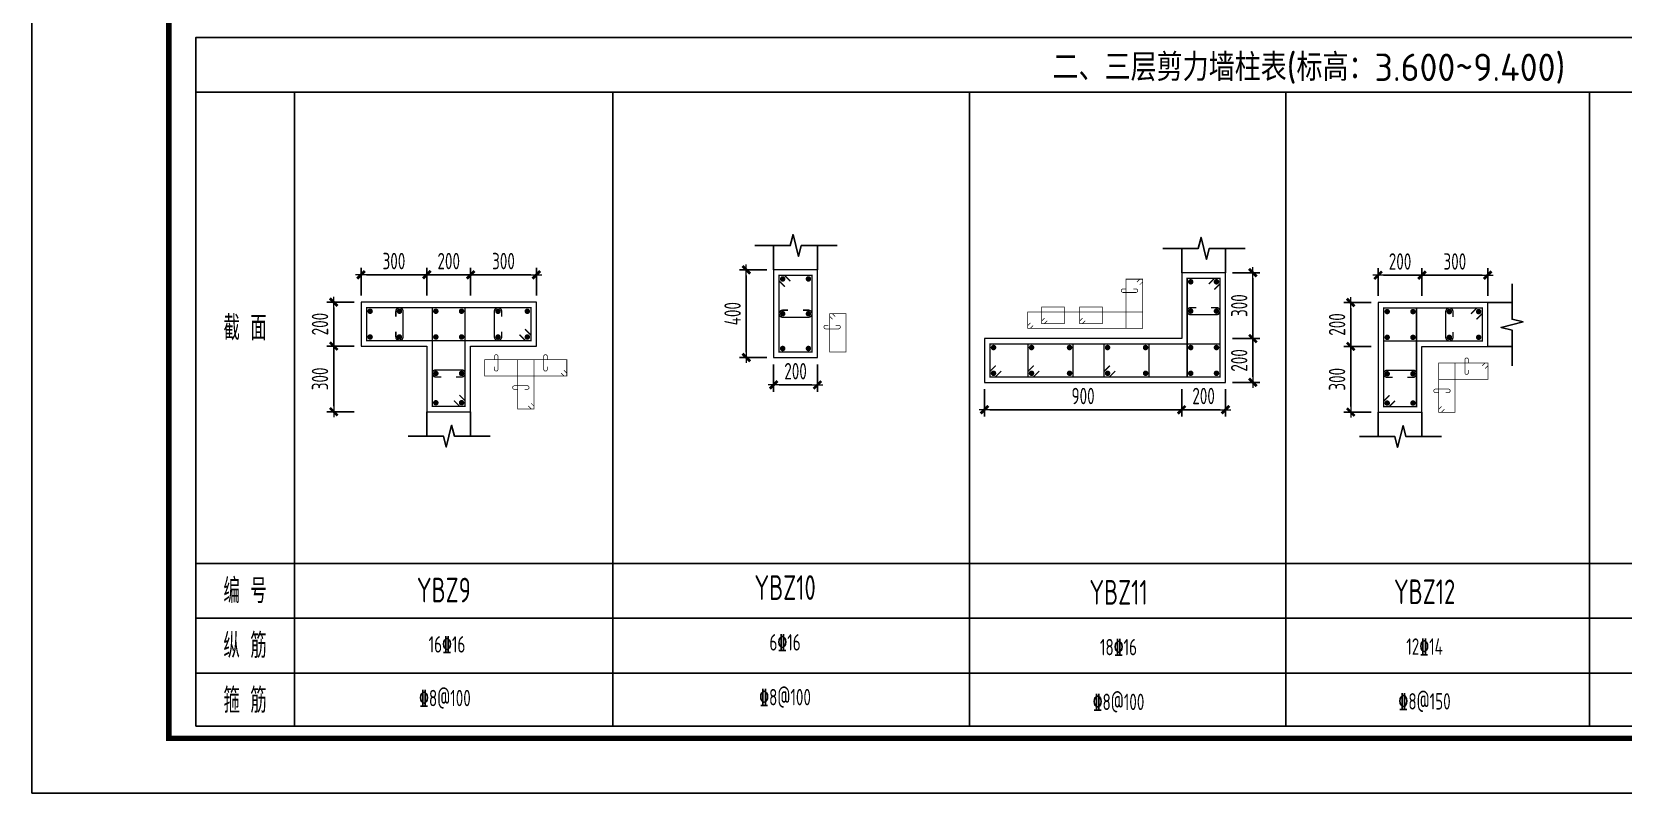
# Model space of a CAD drawing. Extents: x 580289 to 1106878, y -144605 to 78052.
# Drawn here: x 748202 to 777254, y 17860 to 31757 of the extents above; entities that cross this region are included whole.
import ezdxf
from ezdxf.enums import TextEntityAlignment as Align

# ---------------------------------------------------------------- set-up
doc = ezdxf.new("R2010")
doc.units = 0
doc.header["$LTSCALE"] = 100
doc.layers.get('0').update_dxf_attribs({"linetype": 'CONTINUOUS'})
doc.layers.get('Defpoints').update_dxf_attribs({"linetype": 'CONTINUOUS'})
for name, color, linetype, lineweight in [('REIN', 6, 'CONTINUOUS', 18), ('Z-柱大样外框', 7, 'CONTINUOUS', 18), ('Z-详图标注', 3, 'CONTINUOUS', 18)]:
    doc.layers.add(name, color=color, linetype=linetype, lineweight=lineweight)
for name, color, linetype in [('TAB', 7, 'CONTINUOUS'), ('TEXT', 2, 'CONTINUOUS'), ('THIN', 7, 'CONTINUOUS'), ('T图框', 7, 'CONTINUOUS'), ('图框', 254, 'CONTINUOUS')]:
    doc.layers.add(name, color=color, linetype=linetype)
doc.styles.get("Standard").update_dxf_attribs({"font": 'tssdeng.shx', "width": 0.7, "bigfont": 'tssdchn.shx'})
doc.styles.add('TCCAD_Dimension', font='Tssdeng.shx', dxfattribs={"width": 0.7, "bigfont": 'tssdchn.shx'})
doc.dimstyles.new('TCCAD_25_100', dxfattribs={"dimtxt": 300, "dimasz": 100, "dimexe": 125, "dimexo": 125, "dimgap": 100, "dimtad": 1, "dimdec": 0, "dimlfac": 0.25, "dimzin": 0, "dimdsep": 46, "dimtxsty": 'TCCAD_Dimension', "dimblk": '_TCDBK25_100', "dimcen": 0, "dimclrt": 7, "dimadec": 0, "dimazin": 0, "dimtfac": 1, "dimtdec": 0, "dimtix": 1, "dimtmove": 2, "dimatfit": 3, "dimfxl": 1, "dimtolj": 1, "dimtzin": 0, "dimarcsym": 0})

# ---------------------------------------------------------------- blocks, each defined once
blk = doc.blocks.new('_TCDBK25_100')
blk.add_line((-1, 0), (1, 0))
at = {"const_width": 0.5}
blk.add_lwpolyline([(-0.7, -0.7), (0.7, 0.7)], dxfattribs=at)
blk = doc.blocks.new('*D689')
at = {"layer": 'Defpoints', "color": 0}
for p in [(756213, 27322), (756213, 26822), (757413, 26822)]:
    blk.add_point(p, dxfattribs=at)
at = {"layer": 'Z-详图标注', "color": 0, "lineweight": -2}
for p, q in [((756213, 26947), (756213, 27447)), ((757313, 27322), (756313, 27322)), ((757413, 26947), (757413, 27447))]:
    blk.add_line(p, q, dxfattribs=at)
at = {"layer": 'Z-详图标注', "color": 0, "lineweight": -2, "xscale": 100, "yscale": 100, "zscale": 100, "rotation": 180}
blk.add_blockref('_TCDBK25_100', (756213, 27322), dxfattribs=at)
at = {"layer": 'Z-详图标注', "color": 0, "lineweight": -2, "xscale": 100, "yscale": 100, "zscale": 100}
blk.add_blockref('_TCDBK25_100', (757413, 27322), dxfattribs=at)
at = {"layer": 'Z-详图标注', "color": 7, "insert": (756813, 27572), "char_height": 300, "attachment_point": 5, "style": 'TCCAD_Dimension'}
blk.add_mtext('\\A1;300', dxfattribs=at)
blk = doc.blocks.new('*D690')
at = {"layer": 'Defpoints', "color": 0}
for p in [(755413, 27322), (755413, 26822), (756213, 26822)]:
    blk.add_point(p, dxfattribs=at)
at = {"layer": 'Z-详图标注', "color": 0, "lineweight": -2}
for p, q in [((755413, 26947), (755413, 27447)), ((756113, 27322), (755513, 27322)), ((756213, 26947), (756213, 27447))]:
    blk.add_line(p, q, dxfattribs=at)
at = {"layer": 'Z-详图标注', "color": 0, "lineweight": -2, "xscale": 100, "yscale": 100, "zscale": 100, "rotation": 180}
blk.add_blockref('_TCDBK25_100', (755413, 27322), dxfattribs=at)
at = {"layer": 'Z-详图标注', "color": 0, "lineweight": -2, "xscale": 100, "yscale": 100, "zscale": 100}
blk.add_blockref('_TCDBK25_100', (756213, 27322), dxfattribs=at)
at = {"layer": 'Z-详图标注', "color": 7, "insert": (755813, 27572), "char_height": 300, "attachment_point": 5, "style": 'TCCAD_Dimension'}
blk.add_mtext('\\A1;200', dxfattribs=at)
blk = doc.blocks.new('*D691')
at = {"layer": 'Defpoints', "color": 0}
for p in [(754213, 27322), (754213, 26822), (755413, 26822)]:
    blk.add_point(p, dxfattribs=at)
at = {"layer": 'Z-详图标注', "color": 0, "lineweight": -2}
for p, q in [((754213, 26947), (754213, 27447)), ((755313, 27322), (754313, 27322)), ((755413, 26947), (755413, 27447))]:
    blk.add_line(p, q, dxfattribs=at)
at = {"layer": 'Z-详图标注', "color": 0, "lineweight": -2, "xscale": 100, "yscale": 100, "zscale": 100, "rotation": 180}
blk.add_blockref('_TCDBK25_100', (754213, 27322), dxfattribs=at)
at = {"layer": 'Z-详图标注', "color": 0, "lineweight": -2, "xscale": 100, "yscale": 100, "zscale": 100}
blk.add_blockref('_TCDBK25_100', (755413, 27322), dxfattribs=at)
at = {"layer": 'Z-详图标注', "color": 7, "insert": (754813, 27572), "char_height": 300, "attachment_point": 5, "style": 'TCCAD_Dimension'}
blk.add_mtext('\\A1;300', dxfattribs=at)
blk = doc.blocks.new('*D692')
at = {"layer": 'Defpoints', "color": 0}
for p in [(754213, 26822), (753713, 26022), (754213, 26022)]:
    blk.add_point(p, dxfattribs=at)
at = {"layer": 'Z-详图标注', "color": 0, "lineweight": -2}
for p, q in [((754088, 26822), (753588, 26822)), ((753713, 26722), (753713, 26122)), ((754088, 26022), (753588, 26022))]:
    blk.add_line(p, q, dxfattribs=at)
at = {"layer": 'Z-详图标注', "color": 0, "lineweight": -2, "xscale": 100, "yscale": 100, "zscale": 100}
for p, rotation in [((753713, 26822), 90), ((753713, 26022), 270)]:
    blk.add_blockref('_TCDBK25_100', p, dxfattribs=dict(at, rotation=rotation))
at = {"layer": 'Z-详图标注', "color": 7, "insert": (753463, 26422), "char_height": 300, "attachment_point": 5, "rotation": 90, "style": 'TCCAD_Dimension'}
blk.add_mtext('\\A1;200', dxfattribs=at)
blk = doc.blocks.new('*D693')
at = {"layer": 'Defpoints', "color": 0}
for p in [(754213, 26022), (753713, 24822), (754213, 24822)]:
    blk.add_point(p, dxfattribs=at)
at = {"layer": 'Z-详图标注', "color": 0, "lineweight": -2}
for p, q in [((754088, 26022), (753588, 26022)), ((753713, 25922), (753713, 24922)), ((754088, 24822), (753588, 24822))]:
    blk.add_line(p, q, dxfattribs=at)
at = {"layer": 'Z-详图标注', "color": 0, "lineweight": -2, "xscale": 100, "yscale": 100, "zscale": 100}
for p, rotation in [((753713, 26022), 90), ((753713, 24822), 270)]:
    blk.add_blockref('_TCDBK25_100', p, dxfattribs=dict(at, rotation=rotation))
at = {"layer": 'Z-详图标注', "color": 7, "insert": (753463, 25422), "char_height": 300, "attachment_point": 5, "rotation": 90, "style": 'TCCAD_Dimension'}
blk.add_mtext('\\A1;300', dxfattribs=at)
blk = doc.blocks.new('*D694')
at = {"layer": 'Defpoints', "color": 0}
for p in [(761745, 25812), (762545, 25812), (762545, 25312)]:
    blk.add_point(p, dxfattribs=at)
at = {"layer": 'Z-详图标注', "color": 0, "lineweight": -2}
for p, q in [((761745, 25687), (761745, 25187)), ((762545, 25687), (762545, 25187)), ((761845, 25312), (762445, 25312))]:
    blk.add_line(p, q, dxfattribs=at)
at = {"layer": 'Z-详图标注', "color": 0, "lineweight": -2, "xscale": 100, "yscale": 100, "zscale": 100, "rotation": 180}
blk.add_blockref('_TCDBK25_100', (761745, 25312), dxfattribs=at)
at = {"layer": 'Z-详图标注', "color": 0, "lineweight": -2, "xscale": 100, "yscale": 100, "zscale": 100}
blk.add_blockref('_TCDBK25_100', (762545, 25312), dxfattribs=at)
at = {"layer": 'Z-详图标注', "color": 7, "insert": (762145, 25562), "char_height": 300, "attachment_point": 5, "style": 'TCCAD_Dimension'}
blk.add_mtext('\\A1;200', dxfattribs=at)
blk = doc.blocks.new('*D695')
at = {"layer": 'Defpoints', "color": 0}
for p in [(761245, 27412), (761745, 27412), (761745, 25812)]:
    blk.add_point(p, dxfattribs=at)
at = {"layer": 'Z-详图标注', "color": 0, "lineweight": -2}
for p, q in [((761620, 27412), (761120, 27412)), ((761245, 25912), (761245, 27312)), ((761620, 25812), (761120, 25812))]:
    blk.add_line(p, q, dxfattribs=at)
at = {"layer": 'Z-详图标注', "color": 0, "lineweight": -2, "xscale": 100, "yscale": 100, "zscale": 100}
for p, rotation in [((761245, 27412), 90), ((761245, 25812), 270)]:
    blk.add_blockref('_TCDBK25_100', p, dxfattribs=dict(at, rotation=rotation))
at = {"layer": 'Z-详图标注', "color": 7, "insert": (760995, 26612), "char_height": 300, "attachment_point": 5, "rotation": 90, "style": 'TCCAD_Dimension'}
blk.add_mtext('\\A1;400', dxfattribs=at)
blk = doc.blocks.new('*D696')
at = {"layer": 'Defpoints', "color": 0}
for p in [(765594, 25359), (769194, 25359), (769194, 24859)]:
    blk.add_point(p, dxfattribs=at)
at = {"layer": 'Z-详图标注', "color": 0, "lineweight": -2}
for p, q in [((765594, 25234), (765594, 24734)), ((769194, 25234), (769194, 24734)), ((765694, 24859), (769094, 24859))]:
    blk.add_line(p, q, dxfattribs=at)
at = {"layer": 'Z-详图标注', "color": 0, "lineweight": -2, "xscale": 100, "yscale": 100, "zscale": 100, "rotation": 180}
blk.add_blockref('_TCDBK25_100', (765594, 24859), dxfattribs=at)
at = {"layer": 'Z-详图标注', "color": 0, "lineweight": -2, "xscale": 100, "yscale": 100, "zscale": 100}
blk.add_blockref('_TCDBK25_100', (769194, 24859), dxfattribs=at)
at = {"layer": 'Z-详图标注', "color": 7, "insert": (767394, 25109), "char_height": 300, "attachment_point": 5, "style": 'TCCAD_Dimension'}
blk.add_mtext('\\A1;900', dxfattribs=at)
blk = doc.blocks.new('*D697')
at = {"layer": 'Defpoints', "color": 0}
for p in [(769194, 25359), (769994, 25359), (769994, 24859)]:
    blk.add_point(p, dxfattribs=at)
at = {"layer": 'Z-详图标注', "color": 0, "lineweight": -2}
for p, q in [((769194, 25234), (769194, 24734)), ((769994, 25234), (769994, 24734)), ((769294, 24859), (769894, 24859))]:
    blk.add_line(p, q, dxfattribs=at)
at = {"layer": 'Z-详图标注', "color": 0, "lineweight": -2, "xscale": 100, "yscale": 100, "zscale": 100, "rotation": 180}
blk.add_blockref('_TCDBK25_100', (769194, 24859), dxfattribs=at)
at = {"layer": 'Z-详图标注', "color": 0, "lineweight": -2, "xscale": 100, "yscale": 100, "zscale": 100}
blk.add_blockref('_TCDBK25_100', (769994, 24859), dxfattribs=at)
at = {"layer": 'Z-详图标注', "color": 7, "insert": (769594, 25109), "char_height": 300, "attachment_point": 5, "style": 'TCCAD_Dimension'}
blk.add_mtext('\\A1;200', dxfattribs=at)
blk = doc.blocks.new('*D698')
at = {"layer": 'Defpoints', "color": 0}
for p in [(769994, 26159), (770494, 26159), (769994, 25359)]:
    blk.add_point(p, dxfattribs=at)
at = {"layer": 'Z-详图标注', "color": 0, "lineweight": -2}
for p, q in [((770119, 26159), (770619, 26159)), ((770494, 25459), (770494, 26059)), ((770119, 25359), (770619, 25359))]:
    blk.add_line(p, q, dxfattribs=at)
at = {"layer": 'Z-详图标注', "color": 0, "lineweight": -2, "xscale": 100, "yscale": 100, "zscale": 100}
for p, rotation in [((770494, 26159), 90), ((770494, 25359), 270)]:
    blk.add_blockref('_TCDBK25_100', p, dxfattribs=dict(at, rotation=rotation))
at = {"layer": 'Z-详图标注', "color": 7, "insert": (770244, 25759), "char_height": 300, "attachment_point": 5, "rotation": 90, "style": 'TCCAD_Dimension'}
blk.add_mtext('\\A1;200', dxfattribs=at)
blk = doc.blocks.new('*D699')
at = {"layer": 'Defpoints', "color": 0}
for p in [(769994, 27359), (770494, 27359), (769994, 26159)]:
    blk.add_point(p, dxfattribs=at)
at = {"layer": 'Z-详图标注', "color": 0, "lineweight": -2}
for p, q in [((770119, 27359), (770619, 27359)), ((770494, 26259), (770494, 27259)), ((770119, 26159), (770619, 26159))]:
    blk.add_line(p, q, dxfattribs=at)
at = {"layer": 'Z-详图标注', "color": 0, "lineweight": -2, "xscale": 100, "yscale": 100, "zscale": 100}
for p, rotation in [((770494, 27359), 90), ((770494, 26159), 270)]:
    blk.add_blockref('_TCDBK25_100', p, dxfattribs=dict(at, rotation=rotation))
at = {"layer": 'Z-详图标注', "color": 7, "insert": (770244, 26759), "char_height": 300, "attachment_point": 5, "rotation": 90, "style": 'TCCAD_Dimension'}
blk.add_mtext('\\A1;300', dxfattribs=at)
blk = doc.blocks.new('*D700')
at = {"layer": 'Defpoints', "color": 0}
for p in [(773581, 27315), (773581, 26815), (774781, 26815)]:
    blk.add_point(p, dxfattribs=at)
at = {"layer": 'Z-详图标注', "color": 0, "lineweight": -2}
for p, q in [((773581, 26940), (773581, 27440)), ((774681, 27315), (773681, 27315)), ((774781, 26940), (774781, 27440))]:
    blk.add_line(p, q, dxfattribs=at)
at = {"layer": 'Z-详图标注', "color": 0, "lineweight": -2, "xscale": 100, "yscale": 100, "zscale": 100, "rotation": 180}
blk.add_blockref('_TCDBK25_100', (773581, 27315), dxfattribs=at)
at = {"layer": 'Z-详图标注', "color": 0, "lineweight": -2, "xscale": 100, "yscale": 100, "zscale": 100}
blk.add_blockref('_TCDBK25_100', (774781, 27315), dxfattribs=at)
at = {"layer": 'Z-详图标注', "color": 7, "insert": (774181, 27565), "char_height": 300, "attachment_point": 5, "style": 'TCCAD_Dimension'}
blk.add_mtext('\\A1;300', dxfattribs=at)
blk = doc.blocks.new('*D701')
at = {"layer": 'Defpoints', "color": 0}
for p in [(772781, 27315), (772781, 26815), (773581, 26815)]:
    blk.add_point(p, dxfattribs=at)
at = {"layer": 'Z-详图标注', "color": 0, "lineweight": -2}
for p, q in [((772781, 26940), (772781, 27440)), ((773481, 27315), (772881, 27315)), ((773581, 26940), (773581, 27440))]:
    blk.add_line(p, q, dxfattribs=at)
at = {"layer": 'Z-详图标注', "color": 0, "lineweight": -2, "xscale": 100, "yscale": 100, "zscale": 100, "rotation": 180}
blk.add_blockref('_TCDBK25_100', (772781, 27315), dxfattribs=at)
at = {"layer": 'Z-详图标注', "color": 0, "lineweight": -2, "xscale": 100, "yscale": 100, "zscale": 100}
blk.add_blockref('_TCDBK25_100', (773581, 27315), dxfattribs=at)
at = {"layer": 'Z-详图标注', "color": 7, "insert": (773181, 27565), "char_height": 300, "attachment_point": 5, "style": 'TCCAD_Dimension'}
blk.add_mtext('\\A1;200', dxfattribs=at)
blk = doc.blocks.new('*D702')
at = {"layer": 'Defpoints', "color": 0}
for p in [(772781, 26815), (772281, 26015), (772781, 26015)]:
    blk.add_point(p, dxfattribs=at)
at = {"layer": 'Z-详图标注', "color": 0, "lineweight": -2}
for p, q in [((772656, 26815), (772156, 26815)), ((772281, 26715), (772281, 26115)), ((772656, 26015), (772156, 26015))]:
    blk.add_line(p, q, dxfattribs=at)
at = {"layer": 'Z-详图标注', "color": 0, "lineweight": -2, "xscale": 100, "yscale": 100, "zscale": 100}
for p, rotation in [((772281, 26815), 90), ((772281, 26015), 270)]:
    blk.add_blockref('_TCDBK25_100', p, dxfattribs=dict(at, rotation=rotation))
at = {"layer": 'Z-详图标注', "color": 7, "insert": (772031, 26415), "char_height": 300, "attachment_point": 5, "rotation": 90, "style": 'TCCAD_Dimension'}
blk.add_mtext('\\A1;200', dxfattribs=at)
blk = doc.blocks.new('*D703')
at = {"layer": 'Defpoints', "color": 0}
for p in [(772781, 26015), (772281, 24815), (772781, 24815)]:
    blk.add_point(p, dxfattribs=at)
at = {"layer": 'Z-详图标注', "color": 0, "lineweight": -2}
for p, q in [((772656, 26015), (772156, 26015)), ((772281, 25915), (772281, 24915)), ((772656, 24815), (772156, 24815))]:
    blk.add_line(p, q, dxfattribs=at)
at = {"layer": 'Z-详图标注', "color": 0, "lineweight": -2, "xscale": 100, "yscale": 100, "zscale": 100}
for p, rotation in [((772281, 26015), 90), ((772281, 24815), 270)]:
    blk.add_blockref('_TCDBK25_100', p, dxfattribs=dict(at, rotation=rotation))
at = {"layer": 'Z-详图标注', "color": 7, "insert": (772031, 25415), "char_height": 300, "attachment_point": 5, "rotation": 90, "style": 'TCCAD_Dimension'}
blk.add_mtext('\\A1;300', dxfattribs=at)
blk = doc.blocks.new('A$C72C84CBD')
at = {"layer": '图框', "color": 0}
for points in [[(0, 0), (0, 59400), (84100, 59400), (84100, 0)], [(0, 0), (84100, 0), (84100, 59400), (0, 59400)]]:
    blk.add_lwpolyline(points, close=True, dxfattribs=at)
at = {"layer": '图框', "color": 0, "const_width": 100}
blk.add_lwpolyline([(2500, 1000), (83100, 1000), (83100, 58400), (2500, 58400)], close=True, dxfattribs=at)
blk = doc.blocks.new('图框')
at = {"layer": 'T图框', "color": 4}
blk.add_blockref('A$C72C84CBD', (602717, 102744), dxfattribs=at)

msp = doc.modelspace()

# ---------------------------------------------------------------- linework, layer by layer
at = {"layer": 'REIN', "color": 210}
for points, const_width in [([(761951, 27105.5), (761844.9, 27211.5), (761844.9, 27311.5), (762444.9, 27311.5), (762444.9, 25911.5), (761844.9, 25911.5), (761844.9, 27311.5), (761944.9, 27311.5), (762051, 27205.5)], 25), ([(768377.5, 27189), (768430.5, 27242), (768480.5, 27242), (768480.5, 26342), (768180.5, 26342), (768180.5, 27242), (768480.5, 27242), (768480.5, 27192), (768427.5, 27139)], 12.5), ([(769688.1, 27152.8), (769794.2, 27258.9), (769894.2, 27258.9), (769894.2, 25458.9), (769294.2, 25458.9), (769294.2, 27258.9), (769894.2, 27258.9), (769894.2, 27158.9), (769788.1, 27052.8)], 25), ([(757206.7, 26327.6), (757312.8, 26221.5), (757312.8, 26121.5), (754312.8, 26121.5), (754312.8, 26721.5), (757312.8, 26721.5), (757312.8, 26121.5), (757212.8, 26121.5), (757106.7, 26227.6)], 25), ([(756006.7, 25127.6), (756112.8, 25021.5), (756112.8, 24921.5), (755512.8, 24921.5), (755512.8, 26721.5), (756112.8, 26721.5), (756112.8, 24921.5), (756012.8, 24921.5), (755906.7, 25027.6)], 25), ([(762821.1, 26508.7), (762768.1, 26561.7), (762768.1, 26611.7), (763068.1, 26611.7), (763068.1, 25911.7), (762768.1, 25911.7), (762768.1, 26611.7), (762818.1, 26611.7), (762871.1, 26558.7)], 12.5), ([(766483.6, 26395), (766430.5, 26342), (766380.5, 26342), (766380.5, 26642), (768480.5, 26642), (768480.5, 26342), (766380.5, 26342), (766380.5, 26392), (766433.6, 26445)], 12.5), ([(773087.4, 25021.3), (772981.3, 24915.2), (772881.3, 24915.2), (772881.3, 26715.2), (773481.3, 26715.2), (773481.3, 24915.2), (772881.3, 24915.2), (772881.3, 25015.2), (772987.4, 25121.3)], 25), ([(774475.2, 26609.1), (774581.3, 26715.2), (774681.3, 26715.2), (774681.3, 26115.2), (772881.3, 26115.2), (772881.3, 26715.2), (774681.3, 26715.2), (774681.3, 26615.2), (774575.2, 26509.1)], 25), ([(765900.3, 25565), (765794.2, 25458.9), (765694.2, 25458.9), (765694.2, 26058.9), (769894.2, 26058.9), (769894.2, 25458.9), (765694.2, 25458.9), (765694.2, 25558.9), (765800.3, 25665)], 25), ([(757916.2, 25577.9), (757969.2, 25524.8), (757969.2, 25474.8), (756469.2, 25474.8), (756469.2, 25774.8), (757969.2, 25774.8), (757969.2, 25474.8), (757919.2, 25474.8), (757866.2, 25527.9)], 12.5), ([(757316.2, 24977.9), (757369.2, 24924.8), (757369.2, 24874.8), (757069.2, 24874.8), (757069.2, 25774.8), (757369.2, 25774.8), (757369.2, 24874.8), (757319.2, 24874.8), (757266.2, 24927.9)], 12.5), ([(773988.6, 24867.2), (773935.6, 24814.2), (773885.6, 24814.2), (773885.6, 25714.2), (774185.6, 25714.2), (774185.6, 24814.2), (773885.6, 24814.2), (773885.6, 24864.2), (773938.6, 24917.2)], 12.5), ([(774682.6, 25661.2), (774735.6, 25714.2), (774785.6, 25714.2), (774785.6, 25414.2), (773885.6, 25414.2), (773885.6, 25714.2), (774785.6, 25714.2), (774785.6, 25664.2), (774732.6, 25611.2)], 12.5)]:
    msp.add_lwpolyline(points, dxfattribs=dict(at, const_width=const_width))
at = {"layer": 'REIN', "color": 6, "const_width": 50}
for points in [[(761884.9, 27246.5, 1), (761934.9, 27246.5, 1)], [(762354.9, 27246.5, 1), (762404.9, 27246.5, 1)], [(769334.2, 27193.9, 1), (769384.2, 27193.9, 1)], [(769804.2, 27193.9, 1), (769854.2, 27193.9, 1)], [(754352.8, 26656.5, 1), (754402.8, 26656.5, 1)], [(754887.8, 26656.5, 1), (754937.8, 26656.5, 1)], [(755552.8, 26656.5, 1), (755602.8, 26656.5, 1)], [(756022.8, 26656.5, 1), (756072.8, 26656.5, 1)], [(756687.8, 26656.5, 1), (756737.8, 26656.5, 1)], [(757222.8, 26656.5, 1), (757272.8, 26656.5, 1)], [(761884.9, 26611.5, 1), (761934.9, 26611.5, 1)], [(762354.9, 26611.5, 1), (762404.9, 26611.5, 1)], [(769334.2, 26658.9, 1), (769384.2, 26658.9, 1)], [(769804.2, 26658.9, 1), (769854.2, 26658.9, 1)], [(772921.3, 26650.2, 1), (772971.3, 26650.2, 1)], [(773391.3, 26650.2, 1), (773441.3, 26650.2, 1)], [(774056.3, 26650.2, 1), (774106.3, 26650.2, 1)], [(774591.3, 26650.2, 1), (774641.3, 26650.2, 1)], [(754352.8, 26186.5, 1), (754402.8, 26186.5, 1)], [(754887.8, 26186.5, 1), (754937.8, 26186.5, 1)], [(755552.8, 26186.5, 1), (755602.8, 26186.5, 1)], [(756022.8, 26186.5, 1), (756072.8, 26186.5, 1)], [(756687.8, 26186.5, 1), (756737.8, 26186.5, 1)], [(757222.8, 26186.5, 1), (757272.8, 26186.5, 1)], [(772921.3, 26180.2, 1), (772971.3, 26180.2, 1)], [(773391.3, 26180.2, 1), (773441.3, 26180.2, 1)], [(774056.3, 26180.2, 1), (774106.3, 26180.2, 1)], [(774591.3, 26180.2, 1), (774641.3, 26180.2, 1)], [(761884.9, 25976.5, 1), (761934.9, 25976.5, 1)], [(762354.9, 25976.5, 1), (762404.9, 25976.5, 1)], [(765734.2, 25993.9, 1), (765784.2, 25993.9, 1)], [(766428.2, 25993.9, 1), (766478.2, 25993.9, 1)], [(767122.2, 25993.9, 1), (767172.2, 25993.9, 1)], [(767816.2, 25993.9, 1), (767866.2, 25993.9, 1)], [(768510.2, 25993.9, 1), (768560.2, 25993.9, 1)], [(769334.2, 25993.9, 1), (769384.2, 25993.9, 1)], [(769804.2, 25993.9, 1), (769854.2, 25993.9, 1)], [(755552.8, 25521.5, 1), (755602.8, 25521.5, 1)], [(756022.8, 25521.5, 1), (756072.8, 25521.5, 1)], [(765734.2, 25523.9, 1), (765784.2, 25523.9, 1)], [(766428.2, 25523.9, 1), (766478.2, 25523.9, 1)], [(767122.2, 25523.9, 1), (767172.2, 25523.9, 1)], [(767816.2, 25523.9, 1), (767866.2, 25523.9, 1)], [(768510.2, 25523.9, 1), (768560.2, 25523.9, 1)], [(769334.2, 25523.9, 1), (769384.2, 25523.9, 1)], [(769804.2, 25523.9, 1), (769854.2, 25523.9, 1)], [(772921.3, 25515.2, 1), (772971.3, 25515.2, 1)], [(773391.3, 25515.2, 1), (773441.3, 25515.2, 1)], [(755552.8, 24986.5, 1), (755602.8, 24986.5, 1)], [(756022.8, 24986.5, 1), (756072.8, 24986.5, 1)], [(772921.3, 24980.2, 1), (772971.3, 24980.2, 1)], [(773391.3, 24980.2, 1), (773441.3, 24980.2, 1)]]:
    msp.add_lwpolyline(points, format="xyb", close=True, dxfattribs=at)
at = {"layer": 'REIN', "color": 6}
for points, const_width in [([(768308.9, 27063.7), (768358.9, 27063.7, -1), (768358.9, 26998.7), (768123.9, 26998.7, -1), (768123.9, 27063.7), (768173.9, 27063.7)], 12.5), ([(754847.8, 26556.5), (754847.8, 26656.5, -1), (754977.8, 26656.5), (754977.8, 26186.5, -1), (754847.8, 26186.5), (754847.8, 26286.5)], 25), ([(756777.8, 26286.5), (756777.8, 26186.5, -1), (756647.8, 26186.5), (756647.8, 26656.5, -1), (756777.8, 26656.5), (756777.8, 26556.5)], 25), ([(769729.2, 26723.9), (769829.2, 26723.9, -1), (769829.2, 26593.9), (769359.2, 26593.9, -1), (769359.2, 26723.9), (769459.2, 26723.9)], 25), ([(762279.9, 26676.5), (762379.9, 26676.5, -1), (762379.9, 26546.5), (761909.9, 26546.5, -1), (761909.9, 26676.5), (762009.9, 26676.5)], 25), ([(774146.3, 26280.2), (774146.3, 26180.2, -1), (774016.3, 26180.2), (774016.3, 26650.2, -1), (774146.3, 26650.2), (774146.3, 26550.2)], 25), ([(762879.7, 26400.1), (762929.7, 26400.1, -1), (762929.7, 26335.1), (762694.7, 26335.1, -1), (762694.7, 26400.1), (762744.7, 26400.1)], 12.5), ([(756647.6, 25781.5), (756647.6, 25831.5, -1), (756712.6, 25831.5), (756712.6, 25596.5, -1), (756647.6, 25596.5), (756647.6, 25646.5)], 12.5), ([(757612.6, 25646.5), (757612.6, 25596.5, -1), (757547.6, 25596.5), (757547.6, 25831.5, -1), (757612.6, 25831.5), (757612.6, 25781.5)], 12.5), ([(755677.8, 25456.5), (755577.8, 25456.5, -1), (755577.8, 25586.5), (756047.8, 25586.5, -1), (756047.8, 25456.5), (755947.8, 25456.5)], 25), ([(773046.3, 25450.2), (772946.3, 25450.2, -1), (772946.3, 25580.2), (773416.3, 25580.2, -1), (773416.3, 25450.2), (773316.3, 25450.2)], 25), ([(774428.9, 25585.9), (774428.9, 25535.9, -1), (774363.9, 25535.9), (774363.9, 25770.9, -1), (774428.9, 25770.9), (774428.9, 25720.9)], 12.5), ([(757062.6, 25231.5), (757012.6, 25231.5, -1), (757012.6, 25296.5), (757247.6, 25296.5, -1), (757247.6, 25231.5), (757197.6, 25231.5)], 12.5), ([(773878.9, 25170.9), (773828.9, 25170.9, -1), (773828.9, 25235.9), (774063.9, 25235.9, -1), (774063.9, 25170.9), (774013.9, 25170.9)], 12.5)]:
    msp.add_lwpolyline(points, format="xyb", dxfattribs=dict(at, const_width=const_width))
for points, const_width in [([(766741.4, 26484.2), (766688.4, 26431.2), (766638.4, 26431.2), (766638.4, 26731.2), (767050.4, 26731.2), (767050.4, 26431.2), (766638.4, 26431.2), (766638.4, 26481.2), (766691.4, 26534.2)], 12.5), ([(767435.4, 26484.2), (767382.4, 26431.2), (767332.4, 26431.2), (767332.4, 26731.2), (767744.4, 26731.2), (767744.4, 26431.2), (767332.4, 26431.2), (767332.4, 26481.2), (767385.4, 26534.2)], 12.5), ([(766594.3, 25565), (766488.2, 25458.9), (766388.2, 25458.9), (766388.2, 26058.9), (767212.2, 26058.9), (767212.2, 25458.9), (766388.2, 25458.9), (766388.2, 25558.9), (766494.3, 25665)], 25), ([(767982.3, 25565), (767876.2, 25458.9), (767776.2, 25458.9), (767776.2, 26058.9), (768600.2, 26058.9), (768600.2, 25458.9), (767776.2, 25458.9), (767776.2, 25558.9), (767882.3, 25665)], 25)]:
    msp.add_lwpolyline(points, dxfattribs=dict(at, const_width=const_width))
at = {"layer": 'TAB'}
for p, q in [((754175, 30652.8), (782086.6, 30652.8)), ((754175, 30652.8), (782086.6, 30652.8)), ((758810.1, 30652.8), (758810.1, 19080.7)), ((765320.5, 30652.8), (765320.5, 19080.7)), ((771093.3, 30652.8), (771093.3, 19080.7)), ((776638.9, 30652.8), (776638.9, 19080.7)), ((751195.2, 22052.8), (754175, 22052.8)), ((751195.2, 22052.8), (752995.2, 22052.8)), ((754175, 22052.8), (782086.6, 22052.8)), ((751195.2, 21052.8), (754175, 21052.8)), ((751195.2, 21052.8), (752995.2, 21052.8)), ((751195.2, 21052.8), (752995.2, 21052.8)), ((754175, 21052.8), (782086.6, 21052.8)), ((754175, 21052.8), (782086.6, 21052.8)), ((751195.2, 20052.8), (754175, 20052.8)), ((751195.2, 20052.8), (752995.2, 20052.8)), ((754082.8, 20052.8), (782086.6, 20052.8)), ((751195.2, 19080.7), (782086.6, 19080.7)), ((751195.2, 19080.7), (782086.6, 19080.7)), ((751195.2, 19080.7), (777833.8, 19080.7))]:
    msp.add_line(p, q, dxfattribs=at)
for points in [[(751195.2, 31652.8), (782086.6, 31652.8)], [(777833.8, 30652.8), (751195.2, 30652.8), (751195.2, 31652.8), (791859, 31652.8)], [(759600, 30652.8), (751195.2, 30652.8)], [(751195.2, 19080.7), (751195.2, 30652.8), (752995.2, 30652.8), (752995.2, 19080.7)]]:
    msp.add_lwpolyline(points, dxfattribs=at)
at = {"layer": 'THIN'}
for p, q in [((761744.9, 27411.5), (761744.9, 27856.1)), ((761744.9, 27411.5), (761744.9, 27856.1)), ((762544.9, 27411.5), (762544.9, 27856.1)), ((769194.2, 27358.9), (769194.2, 27803.5)), ((769994.2, 27358.9), (769994.2, 27803.5)), ((761744.9, 27411.5), (761744.9, 27470.2)), ((774781.3, 26815.2), (775225.9, 26815.2)), ((774781.3, 26015.2), (775225.9, 26015.2)), ((755412.8, 24821.5), (755412.8, 24376.9)), ((756212.8, 24821.5), (756212.8, 24376.9)), ((772781.3, 24815.2), (772781.3, 24370.6)), ((773581.3, 24815.2), (773581.3, 24370.6))]:
    msp.add_line(p, q, dxfattribs=at)
for points in [[(762902.5, 27856.1), (762248.7, 27856.1), (762198.7, 27656.1), (762098.7, 28056.1), (762048.7, 27856.1), (761402.3, 27856.1)], [(770351.8, 27803.5), (769698, 27803.5), (769648, 27603.5), (769548, 28003.5), (769498, 27803.5), (768851.6, 27803.5)], [(775225.9, 25657.6), (775225.9, 26311.4), (775025.9, 26361.4), (775425.9, 26461.4), (775225.9, 26511.4), (775225.9, 27157.8)], [(756570.4, 24376.9), (755916.6, 24376.9), (755866.6, 24576.9), (755766.6, 24176.9), (755716.6, 24376.9), (755070.2, 24376.9)], [(773938.9, 24370.6), (773285.1, 24370.6), (773235.1, 24570.6), (773135.1, 24170.6), (773085.1, 24370.6), (772438.7, 24370.6)]]:
    msp.add_lwpolyline(points, dxfattribs=at)
at = {"layer": 'Z-柱大样外框'}
for points in [[(761744.9, 27411.5), (761744.9, 25811.5), (762544.9, 25811.5), (762544.9, 27411.5), (761744.9, 27411.5)], [(765594.2, 26158.9), (765594.2, 25358.9), (769994.2, 25358.9), (769994.2, 27358.9), (769194.2, 27358.9), (769194.2, 26158.9), (765594.2, 26158.9)], [(754212.8, 26821.5), (754212.8, 26021.5), (755412.8, 26021.5), (755412.8, 24821.5), (756212.8, 24821.5), (756212.8, 26021.5), (757412.8, 26021.5), (757412.8, 26821.5), (754212.8, 26821.5)], [(772781.3, 26815.2), (772781.3, 24815.2), (773581.3, 24815.2), (773581.3, 26015.2), (774781.3, 26015.2), (774781.3, 26815.2), (772781.3, 26815.2)]]:
    msp.add_lwpolyline(points, close=True, dxfattribs=at)

# ---------------------------------------------------------------- block references
at = {"layer": 'T图框'}
msp.add_blockref('图框', (145485, -84883.4), dxfattribs=at)

# ---------------------------------------------------------------- texts
at = {"layer": 'TAB'}
msp.add_text('二、三层剪力墙柱表(标高：3.600~9.400)', height=500, dxfattribs=at).set_placement((771517.1, 31109.2), align=Align.MIDDLE_CENTER)
at = {"layer": 'TAB', "width": 0.7}
for s, p in [('截 面', (752095.2, 26352.8)), ('编 号', (752095.2, 21552.8)), ('YBZ10', (761953.6, 21613.1)), ('YBZ11', (768040.8, 21526.1)), ('YBZ12', (773628.7, 21535.9)), ('纵 筋', (752095.2, 20552.8)), ('箍 筋', (752095.2, 19552.8))]:
    msp.add_text(s, height=450, dxfattribs=at).set_placement(p, align=Align.MIDDLE_CENTER)
at = {"layer": 'TAB', "color": 7, "width": 0.7}
for s, p in [('6\x8416', (761953.6, 20613.1)), ('18\x8416', (768040.8, 20526.1)), ('12%%13214', (773628.7, 20535.9)), ('\x848@100', (761953.6, 19613.1))]:
    msp.add_text(s, height=300, dxfattribs=at).set_placement(p, align=Align.MIDDLE_CENTER)
at = {"layer": 'TAB', "color": 1, "width": 0.7}
for s, p in [('\x848@100', (768040.8, 19526.1)), ('\x848@150', (773628.7, 19535.9))]:
    msp.add_text(s, height=300, dxfattribs=at).set_placement(p, align=Align.MIDDLE_CENTER)
at = {"layer": 'TEXT', "width": 0.7}
msp.add_text('YBZ9', height=450, dxfattribs=at).set_placement((755723.8, 21568), align=Align.MIDDLE_CENTER)
at = {"layer": 'TEXT', "color": 7, "width": 0.7}
msp.add_text('16\x8416', height=300, dxfattribs=at).set_placement((755781.8, 20576.4), align=Align.MIDDLE_CENTER)
at = {"layer": 'TEXT', "color": 1, "width": 0.7}
msp.add_text('\x848@100', height=300, dxfattribs=at).set_placement((755743.6, 19596.3), align=Align.MIDDLE_CENTER)

# ---------------------------------------------------------------- dimensions: what is measured, and where the dimension line sits
at = {"layer": 'Z-详图标注'}
for base, p1, p2, angle, picture, middle in [((754212.8, 27321.5), (755412.8, 26821.5), (754212.8, 26821.5), 180, '*D691', (754812.8, 27571.5)), ((755412.8, 27321.5), (756212.8, 26821.5), (755412.8, 26821.5), 180, '*D690', (755812.8, 27571.5)), ((756212.8, 27321.5), (757412.8, 26821.5), (756212.8, 26821.5), 180, '*D689', (756812.8, 27571.5)), ((772781.3, 27315.2), (773581.3, 26815.2), (772781.3, 26815.2), 180, '*D701', (773181.3, 27565.2)), ((773581.3, 27315.2), (774781.3, 26815.2), (773581.3, 26815.2), 180, '*D700', (774181.3, 27565.2)), ((761244.9, 27411.5), (761744.9, 25811.5), (761744.9, 27411.5), 90, '*D695', (760994.9, 26611.5)), ((770494.2, 27358.9), (769994.2, 26158.9), (769994.2, 27358.9), 90, '*D699', (770244.2, 26758.9)), ((753712.8, 26021.5), (754212.8, 26821.5), (754212.8, 26021.5), 270, '*D692', (753462.8, 26421.5)), ((772281.3, 26015.2), (772781.3, 26815.2), (772781.3, 26015.2), 270, '*D702', (772031.3, 26415.2)), ((770494.2, 26158.9), (769994.2, 25358.9), (769994.2, 26158.9), 90, '*D698', (770244.2, 25758.9)), ((753712.8, 24821.5), (754212.8, 26021.5), (754212.8, 24821.5), 270, '*D693', (753462.8, 25421.5)), ((772281.3, 24815.2), (772781.3, 26015.2), (772781.3, 24815.2), 270, '*D703', (772031.3, 25415.2))]:
    dim = msp.add_linear_dim(base=base, p1=p1, p2=p2, angle=angle, dimstyle='TCCAD_25_100', dxfattribs=at)
    dim.commit()
    dim.dimension.update_dxf_attribs({"geometry": picture, "text_midpoint": middle})
for base, p1, p2, picture, middle in [((762544.9, 25311.5), (761744.9, 25811.5), (762544.9, 25811.5), '*D694', (762144.9, 25561.5)), ((769194.2, 24858.9), (765594.2, 25358.9), (769194.2, 25358.9), '*D696', (767394.2, 25108.9)), ((769994.2, 24858.9), (769194.2, 25358.9), (769994.2, 25358.9), '*D697', (769594.2, 25108.9))]:
    dim = msp.add_linear_dim(base=base, p1=p1, p2=p2, dimstyle='TCCAD_25_100', dxfattribs=at)
    dim.commit()
    dim.dimension.update_dxf_attribs({"geometry": picture, "text_midpoint": middle})

doc.saveas('drawing.dxf')
